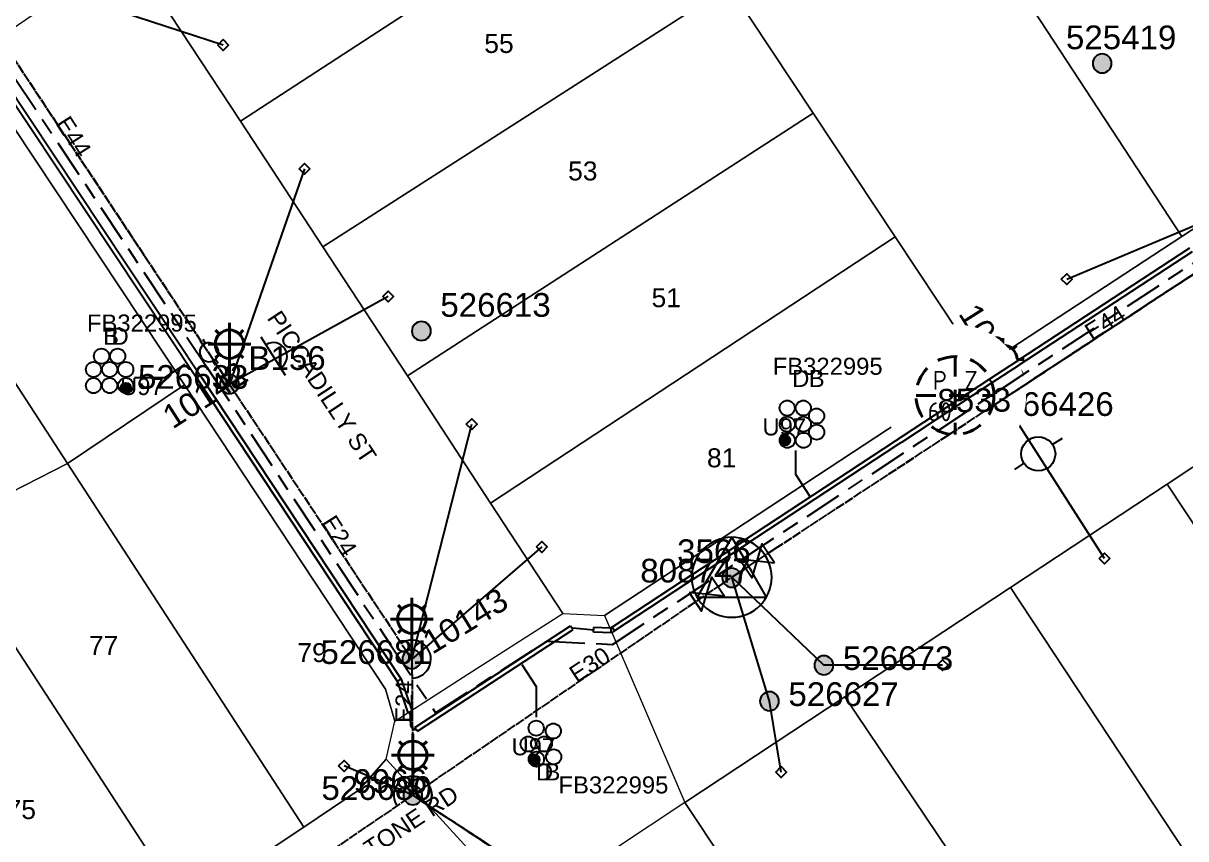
# Model space of a CAD drawing. Header units: metres. Extents: x 302064 to 304096, y 6268242 to 6271990.
# Drawn here: x 302624.7 to 302747.3, y 6270950.2 to 6271036.3 of the extents above; entities that cross this region are included whole.
import ezdxf
from ezdxf.enums import TextEntityAlignment as Align

# ---------------------------------------------------------------- set-up
doc = ezdxf.new("R2010")
doc.units = ezdxf.units.M
for name, pattern in [('Cable Exist OH', [1, 1, 0]), ('Cable Exist UG', [8.2, 4, -1.2, 1.8, -1.2]), ('Dash', [5, 3, -2])]:
    doc.linetypes.add(name, pattern=pattern)
doc.layers.get('0').update_dxf_attribs({"color": 6})
for name, color, linetype in [('_User Miscellaneous12', 7, 'Continuous'), ('_User_LV_Exist', 7, 'Continuous'), ('Duct_SP_EXT', 7, 'Continuous'), ('Equip_LV_EXT', 7, 'Continuous'), ('Equip_SL_EXT', 7, 'Continuous'), ('Equip_SP_HV_EXT', 7, 'Continuous'), ('Equip_SP_LV_EXT', 7, 'Continuous'), ('Equip_SP_SL_EXT', 7, 'Continuous'), ('Mains_HV_EXT', 1, 'Continuous'), ('Mains_LV_EXT', 5, 'Continuous'), ('Mains_SL_EXT', 3, 'Continuous'), ('Services_SP_EXT', 7, 'Continuous'), ('Sub_SP_TR_HV_LV_EXT', 7, 'Continuous'), ('SupportsOH_SP_TR_HV_LV_SL_EXT', 7, 'Continuous'), ('Trench_SP_EXT', 7, 'Continuous')]:
    doc.layers.add(name, color=color, linetype=linetype)
for name, color, linetype, lineweight in [('Cadastre Buildings_SP_EXT', 9, 'Continuous', 5), ('Cadastre Land Parcels_SP_EXT', 7, 'Continuous', 5), ('Cadastre Roads_SP_EXT', 9, 'Continuous', 5)]:
    doc.layers.add(name, color=color, linetype=linetype, lineweight=lineweight)
doc.styles.add('iecARIAL', font='arial.ttf', dxfattribs={"height": 2})
doc.styles.add('IESYMBOL1', font='isocp.shx')
doc.styles.add('POLE_LABEL', font='arial.ttf')
doc.styles.add('SLCP_LABEL', font='arial.ttf', dxfattribs={"height": 3.5})
doc.styles.get("Standard").update_dxf_attribs({"font": 'arial.ttf'})

# ---------------------------------------------------------------- blocks, each defined once
blk = doc.blocks.new('SUB_POLE_EXT')
blk.add_wipeout([(0, 4.22), (0.42, 4.2), (0.83, 4.14), (1.21, 4.05), (1.62, 3.9), (1.99, 3.72), (2.35, 3.51), (2.68, 3.26), (2.99, 2.99), (3.28, 2.66), (3.52, 2.34), (3.76, 1.92), (3.9, 1.62), (4.04, 1.23), (4.18, 0.63), (4.22, 0), (4.18, -0.61), (4.06, -1.15), (3.9, -1.62), (3.58, -2.24), (3.22, -2.73), (2.97, -3.01), (2.68, -3.26), (2.36, -3.5), (2, -3.72), (1.64, -3.89), (1.25, -4.03), (0.82, -4.14), (0.42, -4.2), (0, -4.22), (-0.41, -4.2), (-0.8, -4.15), (-1.21, -4.05), (-1.62, -3.9), (-1.99, -3.73), (-2.35, -3.51), (-2.68, -3.26), (-2.96, -3.02), (-3.23, -2.72), (-3.51, -2.35), (-3.71, -2.01), (-3.91, -1.6), (-4.05, -1.21), (-4.16, -0.76), (-4.22, -0.14), (-4.21, 0.39), (-4.14, 0.83), (-4.03, 1.27), (-3.9, 1.63), (-3.71, 2.02), (-3.5, 2.37), (-3.28, 2.67), (-2.99, 2.99), (-2.68, 3.27), (-2.33, 3.52), (-1.98, 3.73), (-1.63, 3.9), (-1.2, 4.05), (-0.78, 4.15), (-0.4, 4.21)])
blk.add_line((2.16, 0.48), (2.16, 0.48, 0))
blk.add_lwpolyline([(-4.22, 0, 1), (4.22, 0, 1)], format="xyb", close=True)
blk.add_lwpolyline([(2.14, 0.52), (0, 4.22), (-3.66, -2.11), (3.66, -2.11)], close=True)
for tag, height, flags, p in [('ASSET_NUM', 2.5, 8, (2, 2)), ('STREET_CODE', 0.2, 9, (1.5, 0)), ('CONSTRUCTED_VOLTAGE', 0.2, 9, (1.5, -0.2)), ('OPERATING_VOLTAGE', 0.2, 9, (1.5, -0.6)), ('OPERATED_BY', 0.2, 9, (1.5, -0.8)), ('ORIENTATION', 0.2, 9, (1.5, -1.2)), ('NO_PHASES', 0.2, 9, (1.5, -0.4)), ('MAINTAINED_BY', 0.2, 9, (1.5, -1)), ('OWNED_BY', 0.2, 9, (1.5, -1.4)), ('SECONDARY_VOLTAGE', 0.2, 9, (1.5, -1.6)), ('STATE', 0.2, 9, (1.5, -1.8)), ('SUBSTATION_TYPE', 0.2, 9, (1.5, -2)), ('USAGE', 0.2, 9, (1.5, -2.2)), ('LEGEND', 0.2, 9, (1.5, -2.4)), ('STREETNAME', 0.2, 9, (1.5, -2.8)), ('SUBURB', 0.2, 9, (1.5, -3)), ('Z', 0.2, 1, (1.5, -3.4)), ('LOCATION', 0.2, 9, (1.5, -2.6)), ('NOTES', 0.2, 9, (1.5, -3.2))]:
    blk.add_attdef(tag, text='', height=height, dxfattribs=dict(flags=flags)).set_placement(p, align=Align.MIDDLE_LEFT)
blk = doc.blocks.new('DUCT_EXT')
blk.add_circle((0, 0.8), 0.8)
at = {"flags": 1}
blk.add_attdef('Z', (0, 0), '', height=0.2, dxfattribs=at)
at = {"flags": 9}
for tag, p in [('DUCT_CODE', (0, 0)), ('XSECT_TYPE', (0, -0.2)), ('STATE', (0, -0.6)), ('FB_REFERENCE', (0, -0.4)), ('NOTES', (0, -0.8))]:
    blk.add_attdef(tag, text='', height=0.2, dxfattribs=at).set_placement(p, align=Align.MIDDLE_LEFT)
blk = doc.blocks.new('LV_OH_LINKS_OPEN_EXT')
for p, q in [((-0.17, 4.97), (-0.17, 5.46)), ((0.17, 4.97), (0.17, 5.46)), ((-0.17, 3), (-0.17, 2.5)), ((0.17, 3), (0.17, 2.5))]:
    blk.add_line(p, q)
blk.add_lwpolyline([(0, 2.99, 1), (0, 4.98, 1)], format="xyb", close=True)
at = {"flags": 9}
for tag, p in [('ACTUAL_STATUS', (0, 0)), ('CONSTRUCTED_VOLTAGE', (0, -0.2)), ('OPERATING_VOLTAGE', (0, -0.6)), ('ORIENTATION', (0, -0.8)), ('OWNED_BY', (0, -1)), ('STATE', (0, -1.2)), ('NO_PHASES', (0, -0.4)), ('SWITCH_TYPE', (0, -1.4)), ('USAGE', (0, -1.6)), ('LEGEND', (0, -1.8)), ('NOTES', (0, -2))]:
    blk.add_attdef(tag, text='', height=0.2, dxfattribs=at).set_placement(p, align=Align.MIDDLE_LEFT)
at = {"flags": 1}
blk.add_attdef('Z', (0, 0), '', height=0.2, dxfattribs=at)
blk = doc.blocks.new('LV_OH_LINKS_DISTFUSE_EXT')
for p, q in [((0, 0), (0.96, 0)), ((3.84, 0), (4.8, 0))]:
    blk.add_line(p, q)
blk.add_lwpolyline([(3.84, -1.2), (3.84, 1.2), (0.96, -1.2), (0.96, 1.2)], close=True)
at = {"flags": 9}
for tag, p in [('ACTUAL_STATUS', (0, 0)), ('CONSTRUCTED_VOLTAGE', (0, -0.2)), ('OPERATING_VOLTAGE', (0, -0.6)), ('ORIENTATION', (0, -0.8)), ('OWNED_BY', (0, -1)), ('STATE', (0, -1.2)), ('NO_PHASES', (0, -0.4)), ('SWITCH_TYPE', (0, -1.4)), ('USAGE', (0, -1.6)), ('NOTES', (0, -1.8))]:
    blk.add_attdef(tag, text='', height=0.2, dxfattribs=at).set_placement(p, align=Align.MIDDLE_LEFT)
at = {"flags": 1}
blk.add_attdef('Z', (0, 0), '', height=0.2, dxfattribs=at)
blk = doc.blocks.new('SL_LANTERN_EXT')
at = {"lineweight": 40}
for p, q in [((0, 1.97), (0, 6.47)), ((-1.46, 5.68), (-1.06, 5.28)), ((1.46, 5.68), (1.06, 5.28)), ((-2.25, 4.22), (2.25, 4.22)), ((-1.46, 2.76), (-1.06, 3.16)), ((0, 0), (0, 2.72)), ((1.46, 2.76), (1.06, 3.16))]:
    blk.add_line(p, q, dxfattribs=at)
blk.add_circle((0, 4.22), 1.5, dxfattribs=at)
at = {"style": 'iecARIAL', "flags": 8}
blk.add_attdef('ASSET_NUM', (1.5, 1.5), '', height=2.5, dxfattribs=at)
for tag, p, height, flags in [('CONSTRUCTED_VOLTAGE', (0.98, -0.65), 0.2, 9), ('CONTROL_TYPE', (0.98, -0.85), 0.2, 9), ('LANTERN_PURPOSE', (0.98, -1.05), 0.2, 9), ('LANTERN_TYPE', (0.98, -1.25), 0.2, 9), ('LNUMBER', (2.18, -3.25), 2.5, 8), ('OPERATING_VOLTAGE', (0.98, -1.65), 0.2, 9), ('ORIENTATION', (0.98, -1.85), 0.2, 9), ('OWNED_BY', (0.98, -2.05), 0.2, 9), ('STATE', (0.98, -2.25), 0.2, 9), ('NO_PHASES', (0.98, -1.45), 0.2, 9), ('USAGE', (0.98, -2.45), 0.2, 9), ('CEXIST', (0.98, -2.65), 0.2, 9), ('CNEW', (0.98, -2.85), 0.2, 9), ('CNUMBER', (0.98, -3.05), 0.2, 9), ('CREMOVE', (0.98, -3.25), 0.2, 9), ('CREPLACE', (0.98, -3.45), 0.2, 9), ('LKINGHEIGHT', (0.98, -3.65), 0.2, 9), ('LBRACKET', (0.98, -3.85), 0.2, 9), ('LBRACKETVOCAB', (0.98, -4.05), 0.2, 9), ('LCATEGORY', (0.98, -4.25), 0.2, 9), ('LCHARGE1', (0.98, -4.45), 0.2, 9), ('LCHARGE1PERCENT', (0.98, -4.65), 0.2, 9), ('LCHARGE2', (0.98, -4.85), 0.2, 9), ('LCHARGE2PERCENT', (0.98, -5.05), 0.2, 9), ('LCHARGE3', (0.98, -5.25), 0.2, 9), ('LCHARGE3PERCENT', (0.98, -5.45), 0.2, 9), ('LEXIST', (0.98, -5.65), 0.2, 9), ('LLAMP', (0.98, -5.85), 0.2, 9), ('LLAMPVOCAB', (0.98, -6.05), 0.2, 9), ('LMAST', (0.98, -6.25), 0.2, 9), ('LMASTVOCAB', (0.98, -6.45), 0.2, 9), ('LNEW', (0.98, -6.65), 0.2, 9), ('LANTNUMBER', (0.98, -6.85), 0.2, 9), ('LOUTREACH', (0.98, -7.25), 0.2, 9), ('LOUTREACHVOCAB', (0.98, -7.45), 0.2, 9), ('LRATECODE', (0.98, -7.65), 0.2, 9), ('LREMOVE', (0.98, -7.85), 0.2, 9), ('LREPLACE', (0.98, -8.05), 0.2, 9), ('LTYPE', (0.98, -8.25), 0.2, 9), ('LTYPEVOCAB', (0.98, -8.45), 0.2, 9), ('LEGEND', (0.98, -8.65), 0.2, 9), ('STREETNAME', (0.98, -9.25), 0.2, 9), ('SUBURB', (0.98, -9.45), 0.2, 1), ('LOCATION', (0.98, -8.85), 0.2, 9), ('NOTES', (0.98, -9.05), 0.2, 9)]:
    blk.add_attdef(tag, p, '', height=height, dxfattribs=dict(flags=flags))
blk = doc.blocks.new('CCP_EXT')
at = {"flags": 9}
for tag, p in [('STATE', (0, -1.8)), ('LEGEND', (0, -1.4)), ('LIFE_SUPPORT', (0, -1.6)), ('NOTES', (0, -2))]:
    blk.add_attdef(tag, text='', height=0.2, dxfattribs=at).set_placement(p, align=Align.MIDDLE_LEFT)
blk.add_wipeout([(0, 0.57), (0.57, 0), (0, -0.57), (-0.57, 0)])
blk.add_lwpolyline([(-0.57, 0), (0, 0.57), (0.57, 0), (0, -0.57), (-0.57, 0)])
at = {"flags": 1}
blk.add_attdef('Z', (0, 0), '', height=0.2, dxfattribs=at)
at = {"flags": 9}
for tag, p in [('CCP_TYPE', (0, 0)), ('CONSTRUCTED_VOLTAGE', (0, -0.2)), ('OPERATING_VOLTAGE', (0, -0.6)), ('ORIENTATION', (0, -0.8)), ('OWNED_BY', (0, -1)), ('NO_PHASES', (0, -0.4)), ('USAGE', (0, -1.2))]:
    blk.add_attdef(tag, text='', height=0.2, dxfattribs=at).set_placement(p, align=Align.MIDDLE_LEFT)
blk = doc.blocks.new('POLE_EXT')
blk.add_hatch(color=256).paths.add_polyline_path([(-1, 0, 1), (1, 0, 1)])
blk.add_lwpolyline([(-1, 0, 1), (1, 0, 1)], format="xyb", close=True)
for tag, height, flags, p in [('pNumber', 2.5, 8, (-17.84, 2.07)), ('OWNED_BY', 0.2, 9, (1.35, -0.4)), ('SPECIAL_USE', 0.2, 9, (1.35, -0.8)), ('STATE', 0.2, 9, (1.35, -1)), ('PARENT', 0.2, 9, (1.35, -0.6)), ('USAGE', 0.2, 9, (1.35, -1.2)), ('cLV', 0.2, 9, (1.35, -1.4)), ('hDepth', 0.2, 9, (1.35, -1.6)), ('hDia', 0.2, 9, (1.35, -1.8)), ('cHV', 0.2, 9, (1.35, -2)), ('LBRACKET', 0.2, 9, (1.35, -2.2)), ('LExisting', 0.2, 9, (1.35, -2.4)), ('cLinedev', 0.2, 9, (1.35, -3.4)), ('LANTNUMBER', 0.2, 9, (1.35, -2.6)), ('LOther', 0.2, 9, (1.35, -2.8)), ('LRemove', 0.2, 9, (1.35, -3)), ('LEGEND', 0.2, 9, (1.35, -3.2)), ('LOCATION', 0.2, 9, (1.35, -3.6)), ('pExisting', 0.2, 9, (1.35, -3.8)), ('pFooting', 0.2, 9, (1.35, -4.4)), ('pNew', 0.2, 9, (1.35, -4.6)), ('pRelocate', 0.2, 9, (1.35, -5)), ('PFNUMBER', 0.2, 9, (1.35, -4)), ('NEWPFNUMBER', 0.2, 9, (1.35, -4.2)), ('pRemove', 0.2, 9, (1.35, -5.2)), ('pReplace', 0.2, 9, (1.35, -5.4)), ('pStay', 0.2, 9, (1.35, -5.6)), ('pType', 0.2, 9, (1.35, -5.8)), ('cspan', 0.2, 9, (1.35, -6)), ('STREETNAME', 0.2, 9, (1.35, -6.2)), ('SUBURB', 0.2, 9, (1.35, -6.4)), ('OPERATED_BY', 0.2, 9, (1.36, -7.01)), ('NOTES', 0.2, 9, (1.35, -6.6)), ('MAINTAINED_BY', 0.2, 9, (1.36, -6.81))]:
    blk.add_attdef(tag, text='', height=height, dxfattribs=dict(flags=flags)).set_placement(p, align=Align.MIDDLE_LEFT)
at = {"style": 'POLE_LABEL'}
for tag, height, flags, p in [('ASSET_NUM', 2.5, 8, (2, 2)), ('STRUCTURE_PLANT_NUMBER', 0.2, 9, (1.35, 0.03)), ('STREET_CODE', 0.2, 9, (1.35, -0.2))]:
    blk.add_attdef(tag, text='', height=height, dxfattribs=dict(at, flags=flags)).set_placement(p, align=Align.MIDDLE_LEFT)
at = {"flags": 1}
blk.add_attdef('Z', (1.35, -7.33), '', height=0.2, dxfattribs=at)
blk = doc.blocks.new('HV_USL_CLOSED_EXT')
blk.add_line((2.4, 5.5), (-2.4, 5.5))
blk.add_lwpolyline([(1.44, 5.5, 0.414214), (0, 6.94, 0.414214), (-1.44, 5.5)], format="xyb")
for tag, height, flags, p in [('ASSET_NUM', 2.5, 8, (2, 2)), ('STREET_CODE', 0.2, 9, (1.5, 0)), ('ACTUAL_STATUS', 0.2, 9, (1.5, -0.2)), ('CONSTRUCTED_VOLTAGE', 0.2, 9, (1.5, -0.4)), ('OPERATING_VOLTAGE', 0.2, 9, (1.5, -0.8)), ('ORIENTATION', 0.2, 9, (1.5, -1)), ('OWNED_BY', 0.2, 9, (1.5, -1.2)), ('NO_PHASES', 0.2, 9, (1.5, -0.6)), ('OPERATED_BY', 0.2, 9, (1.5, -1.4)), ('STATE', 0.2, 9, (1.5, -1.8)), ('SWITCH_TYPE', 0.2, 9, (1.5, -2)), ('MAINTAINED_BY', 0.2, 9, (1.5, -1.6)), ('USAGE', 0.2, 9, (1.5, -2.2)), ('LEGEND', 0.2, 9, (1.5, -2.4)), ('STREETNAME', 0.2, 9, (1.5, -2.8)), ('SUBURB', 0.2, 9, (1.5, -3)), ('Z', 0.2, 1, (1.5, -3.6)), ('LOCATION', 0.2, 9, (1.5, -2.6)), ('NOTES', 0.2, 9, (1.5, -3.2)), ('LABEL_ALIGNMENT', 0.2, 9, (1.5, -3.4))]:
    blk.add_attdef(tag, text='', height=height, dxfattribs=dict(flags=flags)).set_placement(p, align=Align.MIDDLE_LEFT)
blk = doc.blocks.new('HV_ABS_OPEN_EXT')
for p, q in [((-3, 6.87), (-1.8, 6.87)), ((1.8, 6.87), (3, 6.87))]:
    blk.add_line(p, q)
blk.add_circle((0, 6.87), 1.8)
for tag, height, flags, p in [('ASSET_NUM', 2.5, 8, (2, 2)), ('STREET_CODE', 0.2, 9, (1.5, 0)), ('ACTUAL_STATUS', 0.2, 9, (1.5, -0.2)), ('CONSTRUCTED_VOLTAGE', 0.2, 9, (1.5, -0.4)), ('OPERATING_VOLTAGE', 0.2, 9, (1.5, -0.8)), ('ORIENTATION', 0.2, 9, (1.5, -1)), ('OWNED_BY', 0.2, 9, (1.5, -1.2)), ('NO_PHASES', 0.2, 9, (1.5, -0.6)), ('STATE', 0.2, 9, (1.5, -1.4)), ('SWITCH_TYPE', 0.2, 9, (1.5, -1.6)), ('STREETNAME', 0.2, 9, (1.5, -2.4)), ('USAGE', 0.2, 9, (1.5, -1.8)), ('LEGEND', 0.2, 9, (1.5, -2)), ('LOCATION', 0.2, 9, (1.5, -2.2)), ('SUBURB', 0.2, 9, (1.5, -2.6)), ('OPERATED_BY', 0.2, 9, (1.5, -3.2)), ('Z', 0.2, 1, (1.5, -3.6)), ('NOTES', 0.2, 9, (1.5, -2.8)), ('MAINTAINED_BY', 0.2, 9, (1.5, -3)), ('LABEL_ALIGNMENT', 0.2, 9, (1.5, -3.4))]:
    blk.add_attdef(tag, text='', height=height, dxfattribs=dict(flags=flags)).set_placement(p, align=Align.MIDDLE_LEFT)
blk = doc.blocks.new('CABLE_LARGE_EXT')
h = blk.add_hatch(color=256)
edge = h.paths.add_edge_path()
edge.add_arc((0, 0.55), 0.55, 0, 360)
blk.add_circle((0, 0.55), 0.55)
at = {"flags": 1}
blk.add_attdef('Z', (0, 0), '', height=0.2, dxfattribs=at)
at = {"flags": 9}
for tag, p in [('COND_CODE', (0, 0)), ('STATE', (0, -0.4)), ('XSECT_SIZE', (0, -0.6)), ('FB_REFERENCE', (0, -0.2)), ('NOTES', (0, -0.8))]:
    blk.add_attdef(tag, text='', height=0.2, dxfattribs=at).set_placement(p, align=Align.MIDDLE_LEFT)
blk = doc.blocks.new('SLCP_ZELL_EXT')
blk.add_wipeout([(-0.24, 7.5), (-0.71, 7.47), (-1.17, 7.41), (-1.64, 7.32), (-2.09, 7.21), (-2.54, 7.06), (-2.98, 6.89), (-3.41, 6.69), (-3.82, 6.46), (-4.22, 6.21), (-4.6, 5.93), (-4.96, 5.63), (-5.31, 5.31), (-5.63, 4.96), (-5.93, 4.6), (-6.21, 4.22), (-6.46, 3.82), (-6.69, 3.41), (-6.89, 2.98), (-7.06, 2.54), (-7.21, 2.09), (-7.32, 1.64), (-7.41, 1.17), (-7.47, 0.71), (-7.5, 0.24), (-7.5, -0.24), (-7.47, -0.71), (-7.41, -1.17), (-7.32, -1.64), (-7.21, -2.09), (-7.06, -2.54), (-6.89, -2.98), (-6.69, -3.41), (-6.46, -3.82), (-6.21, -4.22), (-5.93, -4.6), (-5.63, -4.96), (-5.31, -5.31), (-4.96, -5.63), (-4.6, -5.93), (-4.22, -6.21), (-3.82, -6.46), (-3.41, -6.69), (-2.98, -6.89), (-2.54, -7.06), (-2.09, -7.21), (-1.64, -7.32), (-1.17, -7.41), (-0.71, -7.47), (-0.24, -7.5), (0.24, -7.5), (0.71, -7.47), (1.17, -7.41), (1.64, -7.32), (2.09, -7.21), (2.54, -7.06), (2.98, -6.89), (3.41, -6.69), (3.82, -6.46), (4.22, -6.21), (4.6, -5.93), (4.96, -5.63), (5.31, -5.31), (5.63, -4.96), (5.93, -4.6), (6.21, -4.22), (6.46, -3.82), (6.69, -3.41), (6.89, -2.98), (7.06, -2.54), (7.21, -2.09), (7.32, -1.64), (7.41, -1.17), (7.47, -0.71), (7.5, -0.24), (7.5, 0.24), (7.47, 0.71), (7.41, 1.17), (7.32, 1.64), (7.21, 2.09), (7.06, 2.54), (6.89, 2.98), (6.69, 3.41), (6.46, 3.82), (6.21, 4.22), (5.93, 4.6), (5.63, 4.96), (5.31, 5.31), (4.96, 5.63), (4.6, 5.93), (4.22, 6.21), (3.82, 6.46), (3.41, 6.69), (2.98, 6.89), (2.54, 7.06), (2.09, 7.21), (1.64, 7.32), (1.17, 7.41), (0.71, 7.47), (0.24, 7.5)])
at = {"linetype": 'Dash', "lineweight": 40, "ltscale": 0.7}
for p, q in [((0, 4.11), (0, -4.11)), ((-4.11, 0), (4.11, 0))]:
    blk.add_line(p, q, dxfattribs=at)
blk.add_circle((0, 0), 4.11, dxfattribs=at)
at = {"lineweight": 40, "style": 'IESYMBOL1'}
for s, p in [('P', (-1.6, 0)), ('Z', (1.7, 0)), ('60', (-1.61, -3.31))]:
    blk.add_text(s, height=2, dxfattribs=at).set_placement(p, align=Align.BOTTOM_CENTER)
at = {"style": 'SLCP_LABEL'}
for tag, height, flags, p in [('ASSET_NUM', 2.5, 8, (2, 2)), ('STREET_CODE', 0.2, 9, (0, -0.2))]:
    blk.add_attdef(tag, text='', height=height, dxfattribs=dict(at, flags=flags)).set_placement(p, align=Align.MIDDLE_LEFT)
at = {"flags": 1}
blk.add_attdef('Z', (0, 0), '', height=0.2, dxfattribs=at)
at = {"flags": 9}
for tag, p in [('CONSTRUCTED_VOLTAGE', (0, -0.4)), ('CONTROL_TYPE', (0, -0.6)), ('OPERATING_VOLTAGE', (0, -1)), ('ORIENTATION', (0, -1.2)), ('NO_PHASES', (0, -0.8)), ('OWNED_BY', (0, -1.4)), ('STATE', (0, -2)), ('USAGE', (0, -1.6)), ('LOCATION', (0, -1.8)), ('NOTES', (0, -2.2))]:
    blk.add_attdef(tag, text='', height=0.2, dxfattribs=at).set_placement(p, align=Align.MIDDLE_LEFT)

msp = doc.modelspace()

# ---------------------------------------------------------------- linework, layer by layer
at = {"layer": '_User Miscellaneous12'}
for p, q in [((302622.3871, 6271029.8132), (302642.885, 6270998.9316)), ((302622.7536, 6271030.1289), (302643.2851, 6270999.1968)), ((302643.2851, 6270999.1968), (302643.0851, 6270999.0642)), ((302643.2851, 6270999.1968), (302664.5372, 6270967.0833)), ((302642.885, 6270998.9316), (302643.0851, 6270999.0642)), ((302642.885, 6270998.9316), (302664.1021, 6270966.871)), ((302665.9952, 6270961.9829), (302682.4237, 6270972.712)), ((302666.2577, 6270961.581), (302682.6862, 6270972.3101)), ((302682.4237, 6270972.712), (302682.555, 6270972.511)), ((302682.6862, 6270972.3101), (302682.555, 6270972.511)), ((302684.8347, 6270972.0396), (302684.8441, 6270972.2795)), ((302684.8534, 6270972.5193), (302684.8441, 6270972.2795)), ((302686.6206, 6270972.4502), (302684.8534, 6270972.5193)), ((302686.8091, 6270972.5708), (302686.6206, 6270972.4502)), ((302686.6206, 6270972.4502), (302686.6865, 6270972.2074)), ((302686.7524, 6270971.9647), (302686.6865, 6270972.2074)), ((302687.0702, 6270972.168), (302686.7524, 6270971.9647)), ((302686.8091, 6270972.5708), (302686.9397, 6270972.3694)), ((302687.0702, 6270972.168), (302686.9397, 6270972.3694)), ((302686.7524, 6270971.9647), (302684.8347, 6270972.0396)), ((302664.1021, 6270966.871), (302664.3197, 6270966.9771)), ((302664.1021, 6270966.871), (302665.2283, 6270963.51)), ((302664.5372, 6270967.0833), (302664.3197, 6270966.9771)), ((302664.5372, 6270967.0833), (302665.6834, 6270963.6625)), ((302665.2283, 6270963.51), (302665.4558, 6270963.5863)), ((302665.6834, 6270963.6625), (302665.4558, 6270963.5863)), ((302665.9952, 6270961.9829), (302666.1265, 6270961.782)), ((302666.2577, 6270961.581), (302666.1265, 6270961.782))]:
    msp.add_line(p, q, dxfattribs=at)
at = {"layer": '_User_LV_Exist', "linetype": 'Cable Exist OH'}
for points in [[(302646.413, 6270998.211), (302665.67, 6270969.192)], [(302665.67, 6270969.192), (302665.771, 6270954.823)], [(302635.4413, 6270934.1558), (302665.7709, 6270954.823)], [(302715.026, 6270893.448), (302702.727, 6270911.96), (302680.738, 6270945.002), (302665.771, 6270954.823)]]:
    msp.add_lwpolyline(points, dxfattribs=at)
at = {"layer": '_User_LV_Exist', "linetype": 'Continuous'}
for points in [[(302665.684, 6270967.192, 1.34251108), (302664.564, 6270970.86)], [(302665.7732, 6270956.8229, 0.60666637), (302664.1309, 6270953.6783)], [(302667.4395, 6270955.9257, 0.25104311), (302665.7768, 6270956.8229)], [(302667.435, 6270953.7134, 0.30894321), (302667.4098, 6270955.9694)]]:
    msp.add_lwpolyline(points, format="xyb", dxfattribs=at)
at = {"layer": 'Cadastre Buildings_SP_EXT', "linetype": 'Continuous'}
msp.add_lwpolyline([(302731.38, 6271082.793), (302723.542, 6271094.671), (302712.099, 6271087.049), (302702.914, 6271080.974), (302746.947, 6271013.79), (302767.979, 6271027.565), (302747.958, 6271057.737), (302740.125, 6271069.592), (302731.38, 6271082.793)], close=True, dxfattribs=at)
at = {"layer": 'Cadastre Land Parcels_SP_EXT', "linetype": 'Continuous'}
for points in [[(302746.947, 6271013.79), (302702.914, 6271080.974), (302685.834, 6271069.737), (302681.49, 6271066.866), (302690.261, 6271053.737), (302699.149, 6271040.221), (302708.019, 6271026.806), (302716.661, 6271013.764), (302725.819, 6270999.954), (302746.947, 6271013.79)], [(302690.261, 6271053.737), (302681.49, 6271066.866), (302669.82, 6271059.13), (302639.123, 6271038.809), (302647.571, 6271025.963), (302690.261, 6271053.737)], [(302699.149, 6271040.221), (302690.261, 6271053.737), (302647.571, 6271025.963), (302656.256, 6271012.71), (302699.149, 6271040.221)], [(302708.019, 6271026.806), (302699.149, 6271040.221), (302656.256, 6271012.71), (302665.195, 6270999.096), (302708.019, 6271026.806)], [(302641.668, 6270998.125), (302621.272, 6271028.853), (302617.912, 6271031.89), (302614.007, 6271032.113), (302609.434, 6271030.625), (302604.812, 6271027.539), (302629.312, 6270989.841), (302641.668, 6270998.125)], [(302629.312, 6270989.841), (302604.812, 6271027.539), (302592.049, 6271019.075), (302615.663, 6270982.873), (302629.312, 6270989.841)], [(302716.661, 6271013.764), (302708.019, 6271026.806), (302665.195, 6270999.096), (302673.979, 6270985.657), (302716.661, 6271013.764)], [(302662.945, 6270958.638), (302663.868, 6270962.657), (302662.902, 6270966.039), (302641.668, 6270998.125), (302629.312, 6270989.841), (302654.268, 6270951.472), (302660.107, 6270955.382), (302662.945, 6270958.638)], [(302795.601, 6270947.728), (302761.958, 6270998.621), (302745.403, 6270987.659), (302779.055, 6270936.828), (302795.601, 6270947.728)], [(302654.268, 6270951.472), (302629.312, 6270989.841), (302615.663, 6270982.873), (302616.977, 6270980.919), (302641.637, 6270943.044), (302654.268, 6270951.472)], [(302762.465, 6270925.86), (302779.055, 6270936.828), (302745.403, 6270987.659), (302728.855, 6270976.75), (302762.465, 6270925.86)], [(302641.637, 6270943.044), (302616.977, 6270980.919), (302599.284, 6270969.194), (302624.15, 6270931.484), (302632.398, 6270936.937), (302641.637, 6270943.044)], [(302762.465, 6270925.86), (302728.855, 6270976.75), (302711.364, 6270965.2), (302745.415, 6270914.617), (302762.465, 6270925.86)], [(302745.415, 6270914.617), (302711.364, 6270965.2), (302694.491, 6270954.052), (302728.238, 6270903.259), (302745.415, 6270914.617)]]:
    msp.add_lwpolyline(points, close=True, dxfattribs=at)
at = {"layer": 'Cadastre Roads_SP_EXT', "linetype": 'Continuous'}
msp.add_lwpolyline([(302755.071, 6270862.932), (302728.238, 6270903.259), (302728.238, 6270903.259), (302694.491, 6270954.052), (302687.048, 6270949.138), (302677.41, 6270942.776), (302681.486, 6270936.662), (302685.329, 6270930.908), (302689.509, 6270924.596), (302693.725, 6270918.262), (302697.686, 6270912.314), (302701.653, 6270906.337), (302705.849, 6270900.019)], dxfattribs=at)
at = {"layer": 'Duct_SP_EXT'}
for p, q in [((302622.3871, 6271029.8132), (302642.885, 6270998.9316)), ((302622.7536, 6271030.1289), (302643.2851, 6270999.1968)), ((302643.2851, 6270999.1968), (302643.0851, 6270999.0642)), ((302643.2851, 6270999.1968), (302664.5372, 6270967.0833)), ((302642.885, 6270998.9316), (302643.0851, 6270999.0642)), ((302642.885, 6270998.9316), (302664.1021, 6270966.871)), ((302726.6199, 6270998.7333), (302726.7515, 6270998.5326)), ((302726.8832, 6270998.3319), (302726.7515, 6270998.5326)), ((302665.9952, 6270961.9829), (302682.4237, 6270972.712)), ((302666.2577, 6270961.581), (302682.6862, 6270972.3101)), ((302682.4237, 6270972.712), (302682.555, 6270972.511)), ((302682.6862, 6270972.3101), (302682.555, 6270972.511)), ((302684.8347, 6270972.0396), (302684.8441, 6270972.2795)), ((302684.8534, 6270972.5193), (302684.8441, 6270972.2795)), ((302686.6206, 6270972.4502), (302684.8534, 6270972.5193)), ((302686.8091, 6270972.5708), (302686.6206, 6270972.4502)), ((302686.6206, 6270972.4502), (302686.6865, 6270972.2074)), ((302686.7524, 6270971.9647), (302686.6865, 6270972.2074)), ((302687.0702, 6270972.168), (302686.7524, 6270971.9647)), ((302686.8091, 6270972.5708), (302686.9397, 6270972.3694)), ((302687.0702, 6270972.168), (302686.9397, 6270972.3694)), ((302686.7524, 6270971.9647), (302684.8347, 6270972.0396)), ((302664.1021, 6270966.871), (302664.3197, 6270966.9771)), ((302664.1021, 6270966.871), (302665.2283, 6270963.51)), ((302664.5372, 6270967.0833), (302664.3197, 6270966.9771)), ((302664.5372, 6270967.0833), (302665.6834, 6270963.6625)), ((302665.2283, 6270963.51), (302665.4558, 6270963.5863)), ((302665.6834, 6270963.6625), (302665.4558, 6270963.5863)), ((302665.9952, 6270961.9829), (302666.1265, 6270961.782)), ((302666.2577, 6270961.581), (302666.1265, 6270961.782))]:
    msp.add_line(p, q, dxfattribs=at)
for points in [[(302636.3897, 6270998.9266), (302639.6101, 6270998.9266), (302641.7243, 6271000.3226)], [(302706.151, 6270991.1987), (302706.151, 6270988.6989), (302707.632, 6270986.4354)], [(302678.8284, 6270963.0506), (302678.8284, 6270966.2788), (302677.3142, 6270968.5984)]]:
    msp.add_lwpolyline(points, dxfattribs=at)
at = {"layer": 'Mains_HV_EXT', "linetype": 'Continuous'}
for points in [[(302667.4668, 6270955.9822, 0.24845491), (302665.7573, 6270956.7733)], [(302667.4734, 6270953.7126, 0.30221868), (302667.4409, 6270955.943)]]:
    msp.add_lwpolyline(points, format="xyb", dxfattribs=at)
at = {"layer": 'Mains_HV_EXT', "linetype": 'Cable Exist OH'}
msp.add_lwpolyline([(302665.771, 6270954.823), (302680.7369, 6270945.0621), (302702.727, 6270911.9601), (302817.364, 6270739.7719), (302859.1149, 6270676.7302)], dxfattribs=at)
at = {"layer": 'Mains_LV_EXT', "linetype": 'Cable Exist OH'}
for points in [[(302646.413, 6270998.211), (302665.67, 6270969.192)], [(302665.67, 6270969.192), (302665.771, 6270954.823)], [(302635.4413, 6270934.1558), (302665.7709, 6270954.823)], [(302715.026, 6270893.448), (302702.727, 6270911.96), (302680.738, 6270945.002), (302665.771, 6270954.823)]]:
    msp.add_lwpolyline(points, dxfattribs=at)
at = {"layer": 'Mains_LV_EXT', "linetype": 'Continuous'}
for points in [[(302665.684, 6270967.192, 1.34251108), (302664.564, 6270970.86)], [(302665.7732, 6270956.8229, 0.60666637), (302664.1309, 6270953.6783)], [(302667.4395, 6270955.9257, 0.25104311), (302665.7768, 6270956.8229)], [(302667.435, 6270953.7134, 0.30894321), (302667.4098, 6270955.9694)]]:
    msp.add_lwpolyline(points, format="xyb", dxfattribs=at)
at = {"layer": 'Mains_SL_EXT', "linetype": 'Cable Exist OH'}
for points in [[(302646.413, 6270998.211), (302665.67, 6270969.192)], [(302665.67, 6270969.192), (302665.771, 6270954.823)], [(302665.771, 6270954.823), (302680.738, 6270945.002), (302702.727, 6270911.96)]]:
    msp.add_lwpolyline(points, dxfattribs=at)
at = {"layer": 'Trench_SP_EXT', "linetype": 'Cable Exist UG'}
msp.add_lwpolyline([(302682.651, 6270972.479), (302684.8587, 6270972.279)], dxfattribs=at)
msp.add_lwpolyline([(302665.4558, 6270963.5863), (302665.5129, 6270962.2137), (302665.5129, 6270962.2137, 0.41223871), (302666.1264, 6270961.782)], format="xyb", dxfattribs=at)

# ---------------------------------------------------------------- block references
at = {"layer": 'Duct_SP_EXT'}
for name, p in [('DUCT_EXT', (302632.9179, 6271000.3583)), ('DUCT_EXT', (302634.6179, 6271000.3583)), ('DUCT_EXT', (302632.0678, 6270998.9584)), ('DUCT_EXT', (302633.7678, 6270998.9584)), ('DUCT_EXT', (302635.4678, 6270998.9584)), ('DUCT_EXT', (302632.0678, 6270997.2584)), ('DUCT_EXT', (302633.7678, 6270997.2584)), ('DUCT_EXT', (302635.4678, 6270997.2584)), ('CABLE_LARGE_EXT', (302635.4679, 6270997.2583))]:
    msp.add_blockref(name, p, dxfattribs=at)
for name, p, rotation in [('DUCT_EXT', (302704.4818, 6270995.6799), 270.1955027722201), ('DUCT_EXT', (302706.1818, 6270995.6857), 270.1955027722201), ('DUCT_EXT', (302707.5846, 6270994.8405), 270.1955027722201), ('DUCT_EXT', (302704.4876, 6270993.9799), 270.1955027722201), ('DUCT_EXT', (302706.1876, 6270993.9857), 270.1955027722201), ('DUCT_EXT', (302704.4934, 6270992.2799), 270.1955027722201), ('DUCT_EXT', (302706.1934, 6270992.2857), 270.1955027722201), ('DUCT_EXT', (302707.5905, 6270993.1405), 270.1955027722201), ('CABLE_LARGE_EXT', (302704.4934, 6270992.2799), 269.9999999999998), ('DUCT_EXT', (302677.9914, 6270961.9093), 269.9999999999998), ('DUCT_EXT', (302679.7986, 6270961.6049), 269.9999999999998), ('DUCT_EXT', (302677.1411, 6270960.2321), 269.9999999999998), ('DUCT_EXT', (302678.8411, 6270960.2321), 269.9999999999998), ('DUCT_EXT', (302678.0105, 6270958.6374), 269.9999999999998), ('CABLE_LARGE_EXT', (302678.0534, 6270958.5585), 269.9999999999998), ('DUCT_EXT', (302679.8366, 6270958.8848), 269.9999999999998)]:
    msp.add_blockref(name, p, dxfattribs=dict(at, rotation=rotation))
at = {"layer": 'Equip_SP_HV_EXT'}
ref = msp.add_blockref('HV_USL_CLOSED_EXT', (302646.413, 6270998.211), dxfattribs=dict(at, rotation=302.3640108805643))
ref.add_attrib('ASSET_NUM', 'B156', dxfattribs={"layer": '0', "height": 2.5}).set_placement((302648.413, 6270998.961), align=Align.BOTTOM_LEFT)
ref = msp.add_blockref('HV_ABS_OPEN_EXT', (302728.0325, 6270996.6065), dxfattribs=dict(at, rotation=213.0837754693628))
ref.add_attrib('ASSET_NUM', '66426', dxfattribs={"layer": '0', "height": 2.5}).set_placement((302730.0325, 6270997.3565), align=Align.TOP_LEFT)
at = {"layer": 'Equip_SP_LV_EXT', "rotation": 32.45254638386702}
msp.add_blockref('LV_OH_LINKS_OPEN_EXT', (302646.413, 6270998.211), dxfattribs=at)
at = {"layer": 'Equip_SP_SL_EXT'}
ref = msp.add_blockref('SL_LANTERN_EXT', (302728.0325, 6270996.6065), dxfattribs=at)
ref.add_attrib('ASSET_NUM', '10068', dxfattribs={"layer": '0', "height": 2.5, "rotation": 302.282678, "style": 'iecARIAL'}).set_placement((302729.5325, 6270998.1065), align=Align.MIDDLE_RIGHT)
ref = msp.add_blockref('SL_LANTERN_EXT', (302646.413, 6270998.211), dxfattribs=at)
ref.add_attrib('ASSET_NUM', '10142', dxfattribs={"layer": '0', "height": 2.5, "rotation": 32.743874, "style": 'iecARIAL'}).set_placement((302647.913, 6270999.711), align=Align.MIDDLE_RIGHT)
ref = msp.add_blockref('SL_LANTERN_EXT', (302665.67, 6270969.192), dxfattribs=at)
ref.add_attrib('ASSET_NUM', '10143', dxfattribs={"layer": '0', "height": 2.5, "rotation": 31.73453, "style": 'iecARIAL'}).set_placement((302667.17, 6270970.692), align=Align.MIDDLE_LEFT)
ref = msp.add_blockref('SL_LANTERN_EXT', (302665.771, 6270954.823), dxfattribs=at)
ref.add_attrib('ASSET_NUM', '9966', dxfattribs={"layer": '0', "height": 2.5, "rotation": 0.043317, "style": 'iecARIAL'}).set_placement((302667.271, 6270956.323), align=Align.MIDDLE_RIGHT)
at = {"layer": 'Sub_SP_TR_HV_LV_EXT'}
ref = msp.add_blockref('SUB_POLE_EXT', (302699.428, 6270977.831), dxfattribs=at)
ref.add_attrib('ASSET_NUM', '3566', dxfattribs={"layer": '0', "height": 2.5}).set_placement((302701.428, 6270978.581), align=Align.BOTTOM_RIGHT)
at = {"layer": 'SupportsOH_SP_TR_HV_LV_SL_EXT'}
ref = msp.add_blockref('POLE_EXT', (302738.527, 6271032.054), dxfattribs=at)
ref.add_attrib('ASSET_NUM', '525419', dxfattribs={"layer": '0', "height": 2.5, "style": 'POLE_LABEL'}).set_placement((302740.527, 6271032.804), align=Align.BOTTOM_CENTER)
ref = msp.add_blockref('POLE_EXT', (302666.6721, 6271003.8171), dxfattribs=at)
ref.add_attrib('ASSET_NUM', '526613', dxfattribs={"layer": '0', "height": 2.5, "rotation": 0.012223, "style": 'POLE_LABEL'}).set_placement((302668.6721, 6271004.5671), align=Align.BOTTOM_LEFT)
ref = msp.add_blockref('POLE_EXT', (302646.413, 6270998.211), dxfattribs=at)
ref.add_attrib('ASSET_NUM', '526633', dxfattribs={"layer": '0', "height": 2.5, "rotation": 359.956452, "style": 'POLE_LABEL'}).set_placement((302648.413, 6270998.961), align=Align.MIDDLE_RIGHT)
ref = msp.add_blockref('POLE_EXT', (302727.9924, 6270996.6181), dxfattribs=at)
ref.add_attrib('ASSET_NUM', '787351', dxfattribs={"layer": '0', "height": 2.5, "style": 'POLE_LABEL'}).set_placement((302729.9924, 6270997.3681), align=Align.MIDDLE_RIGHT)
ref = msp.add_blockref('POLE_EXT', (302665.67, 6270969.192), dxfattribs=at)
ref.add_attrib('ASSET_NUM', '526681', dxfattribs={"layer": '0', "height": 2.5, "rotation": 0.050396, "style": 'POLE_LABEL'}).set_placement((302667.67, 6270969.942), align=Align.MIDDLE_RIGHT)
ref = msp.add_blockref('POLE_EXT', (302703.407, 6270964.746), dxfattribs=at)
ref.add_attrib('ASSET_NUM', '526627', dxfattribs={"layer": '0', "height": 2.5, "rotation": 359.987771, "style": 'POLE_LABEL'}).set_placement((302705.407, 6270965.496), align=Align.MIDDLE_LEFT)

# ---------------------------------------------------------------- texts
at = {"layer": 'Cadastre Land Parcels_SP_EXT'}
for s, p in [('55', (302673.3093, 6271033.1577)), ('53', (302682.1548, 6271019.7083)), ('51', (302690.9635, 6271006.3308)), ('81', (302696.8134, 6270989.4338)), ('77', (302631.5714, 6270969.6298)), ('79', (302653.5815, 6270968.8791)), ('75', (302622.8892, 6270952.3156))]:
    msp.add_text(s, height=2, dxfattribs=at).set_placement(p)
at = {"layer": 'Cadastre Roads_SP_EXT'}
for s, rotation, p in [('PICCADILLY ST', 303.390682, (302650.309, 6271005.1836)), ('RIVERSTONE RD', 33.619678, (302653.5831, 6270943.0338))]:
    msp.add_text(s, height=1.8, rotation=rotation, dxfattribs=at).set_placement(p)
at = {"layer": 'Duct_SP_EXT'}
for s, p in [('FB322995', (302631.3679, 6271003.7583)), ('B', (302633.0678, 6271002.3584)), ('D', (302633.9678, 6271002.3584)), ('FB322995', (302703.7527, 6270999.1978)), ('D', (302705.8071, 6270997.9043)), ('B', (302707.5572, 6270997.9043)), ('U97', (302634.8679, 6270997.0583)), ('U97', (302702.6685, 6270992.7998)), ('U97', (302676.1818, 6270959.0441)), ('D', (302678.7655, 6270956.3928)), ('B', (302679.6654, 6270956.3928)), ('FB322995', (302681.1393, 6270955.0173))]:
    msp.add_text(s, height=1.8, dxfattribs=at).set_placement(p)
at = {"layer": 'Mains_LV_EXT'}
for s, rotation, p in [('E44', 302.63452, (302628.013, 6271025.729)), ('E44', 32.157838, (302737.42, 6271002.745)), ('E24', 302.364011, (302656.069, 6270983.619)), ('E30', 33.260882, (302683.054, 6270966.637)), ('E24', 89.331742, (302665.717, 6270962.454))]:
    msp.add_text(s, height=1.8, rotation=rotation, dxfattribs=at).set_placement(p)

# ---------------------------------------------------------------- next in the draw order: linework, layer by layer
at = {"layer": '_User_LV_Exist', "linetype": 'Cable Exist OH'}
msp.add_lwpolyline([(302665.771, 6270954.823), (302699.428, 6270977.831)], dxfattribs=at)
at = {"layer": 'Cadastre Land Parcels_SP_EXT', "linetype": 'Continuous'}
msp.add_lwpolyline([(302725.819, 6270999.954), (302716.661, 6271013.764), (302673.979, 6270985.657), (302681.602, 6270974.004), (302686.006, 6270973.79), (302725.819, 6270999.954)], close=True, dxfattribs=at)
at = {"layer": 'Duct_SP_EXT'}
for p, q in [((302726.6199, 6270998.7333), (302686.8091, 6270972.5708)), ((302726.8832, 6270998.3319), (302687.0702, 6270972.168))]:
    msp.add_line(p, q, dxfattribs=at)
at = {"layer": 'Mains_HV_EXT', "linetype": 'Cable Exist OH'}
msp.add_lwpolyline([(302665.771, 6270954.823), (302699.428, 6270977.831)], dxfattribs=at)
at = {"layer": 'Mains_LV_EXT', "linetype": 'Cable Exist OH'}
msp.add_lwpolyline([(302665.771, 6270954.823), (302699.428, 6270977.831)], dxfattribs=at)

# ---------------------------------------------------------------- next in the draw order: block references
at = {"layer": 'Equip_LV_EXT'}
for p, rotation in [((302700.082, 6270978.2291), 33.67401041825428), ((302698.7804, 6270977.3687), 213.7035009168164)]:
    msp.add_blockref('LV_OH_LINKS_DISTFUSE_EXT', p, dxfattribs=dict(at, rotation=rotation))
at = {"layer": 'Services_SP_EXT'}
for p in [(302645.76, 6271033.9933), (302654.3318, 6271020.9251), (302734.7795, 6271009.2952), (302663.1708, 6271007.4565), (302671.9858, 6270993.9941), (302738.7698, 6270979.8044), (302721.687, 6270968.5458), (302658.5045, 6270957.9206), (302704.6464, 6270957.2787)]:
    msp.add_blockref('CCP_EXT', p, dxfattribs=at)
at = {"layer": 'SupportsOH_SP_TR_HV_LV_SL_EXT'}
ref = msp.add_blockref('POLE_EXT', (302699.4258, 6270977.7773), dxfattribs=at)
ref.add_attrib('ASSET_NUM', '808747', dxfattribs={"layer": '0', "height": 2.5, "style": 'POLE_LABEL'}).set_placement((302701.4258, 6270978.5273), align=Align.MIDDLE_RIGHT)

# ---------------------------------------------------------------- next in the draw order: block references
at = {"layer": 'Services_SP_EXT'}
for p in [(302645.76, 6271033.9933), (302654.3318, 6271020.9251), (302734.7795, 6271009.2952), (302663.1708, 6271007.4565), (302671.9858, 6270993.9941), (302679.3905, 6270981.0268), (302738.7698, 6270979.8044), (302721.687, 6270968.5458), (302658.5045, 6270957.9206), (302704.6464, 6270957.2787)]:
    msp.add_blockref('CCP_EXT', p, dxfattribs=at)

# ---------------------------------------------------------------- next in the draw order: linework, layer by layer
at = {"layer": '_User_LV_Exist', "linetype": 'Cable Exist OH'}
msp.add_lwpolyline([(302605.905, 6271059.408), (302646.413, 6270998.211)], dxfattribs=at)
at = {"layer": 'Cadastre Roads_SP_EXT', "linetype": 'Continuous'}
for points in [[(302807.419, 6271028.62), (302801.117, 6271037.654), (302795.55, 6271045.634), (302782.11, 6271036.857), (302767.979, 6271027.565), (302746.947, 6271013.79), (302725.819, 6270999.954), (302686.006, 6270973.79), (302690.123, 6270964.214), (302694.491, 6270954.052), (302711.364, 6270965.2), (302728.855, 6270976.75), (302745.403, 6270987.659), (302761.958, 6270998.621), (302798.909, 6271023), (302807.419, 6271028.62)], [(302677.41, 6270942.776), (302670.785, 6270950.04), (302662.945, 6270958.638), (302660.107, 6270955.382), (302654.268, 6270951.472), (302641.637, 6270943.044), (302632.398, 6270936.937), (302638.616, 6270928.302), (302644.082, 6270920.713), (302677.41, 6270942.776)]]:
    msp.add_lwpolyline(points, close=True, dxfattribs=at)
at = {"layer": 'Duct_SP_EXT'}
for p, q in [((302747.7469, 6271012.5685), (302726.6199, 6270998.7333)), ((302748.01, 6271012.167), (302726.8832, 6270998.3319))]:
    msp.add_line(p, q, dxfattribs=at)
at = {"layer": 'Mains_HV_EXT', "linetype": 'Cable Exist OH'}
for points in [[(302561.818, 6271126.51), (302581.016, 6271097.007), (302605.8834, 6271059.4268), (302646.413, 6270998.2111)], [(302646.413, 6270998.211), (302665.67, 6270969.192), (302665.771, 6270954.823)]]:
    msp.add_lwpolyline(points, dxfattribs=at)
at = {"layer": 'Mains_LV_EXT', "linetype": 'Cable Exist OH'}
msp.add_lwpolyline([(302605.905, 6271059.408), (302646.413, 6270998.211)], dxfattribs=at)
at = {"layer": 'Services_SP_EXT'}
for points in [[(302645.7599, 6271033.9932), (302604.881, 6271047.317)], [(302734.7795, 6271009.2951), (302769.9024, 6271024.0765)], [(302654.3317, 6271020.925), (302646.413, 6270998.211)], [(302663.1708, 6271007.4565), (302646.413, 6270998.211)], [(302738.7698, 6270979.8044), (302728.0326, 6270996.6065)], [(302665.6701, 6270969.1919), (302671.9859, 6270993.9942)], [(302704.6464, 6270957.2788), (302703.407, 6270964.746), (302699.428, 6270977.831)], [(302721.6871, 6270968.5458), (302709.158, 6270968.546), (302699.428, 6270977.831)], [(302665.7709, 6270954.823), (302658.5045, 6270957.9206)]]:
    msp.add_lwpolyline(points, dxfattribs=at)

# ---------------------------------------------------------------- next in the draw order: block references
msp.add_blockref('CCP_EXT', (302679.3905, 6270981.0268), dxfattribs=at)
at = {"layer": 'SupportsOH_SP_TR_HV_LV_SL_EXT'}
ref = msp.add_blockref('POLE_EXT', (302709.158, 6270968.546), dxfattribs=dict(at, rotation=0.2689081918480696))
ref.add_attrib('ASSET_NUM', '526673', dxfattribs={"layer": '0', "height": 2.5, "style": 'POLE_LABEL'}).set_placement((302711.158, 6270969.296), align=Align.MIDDLE_LEFT)
ref = msp.add_blockref('POLE_EXT', (302665.771, 6270954.823), dxfattribs=at)
ref.add_attrib('ASSET_NUM', '526680', dxfattribs={"layer": '0', "height": 2.5, "rotation": 359.925047, "style": 'POLE_LABEL'}).set_placement((302667.771, 6270955.573), align=Align.MIDDLE_RIGHT)

# ---------------------------------------------------------------- next in the draw order: linework, layer by layer
at = {"layer": 'Cadastre Roads_SP_EXT', "linetype": 'Continuous'}
msp.add_lwpolyline([(302639.123, 6271038.809), (302635.714, 6271043.999), (302625.687, 6271037.178), (302617.912, 6271031.89), (302621.272, 6271028.853), (302641.668, 6270998.125), (302662.902, 6270966.039), (302663.868, 6270962.657), (302671.577, 6270967.591), (302681.602, 6270974.004), (302673.979, 6270985.657), (302665.195, 6270999.096), (302656.256, 6271012.71), (302647.571, 6271025.963), (302639.123, 6271038.809)], close=True, dxfattribs=at)
at = {"layer": 'Services_SP_EXT'}
msp.add_lwpolyline([(302679.3905, 6270981.0268), (302665.67, 6270969.192)], dxfattribs=at)

# ---------------------------------------------------------------- next in the draw order: block references
at = {"layer": 'Equip_SL_EXT'}
ref = msp.add_blockref('SLCP_ZELL_EXT', (302722.9946, 6270997.0059), dxfattribs=at)
ref.add_attrib('ASSET_NUM', '8533', dxfattribs={"layer": '0', "height": 2.5, "rotation": 1, "style": 'SLCP_LABEL'}).set_placement((302724.9946, 6270997.7559), align=Align.TOP_CENTER)

# ---------------------------------------------------------------- next in the draw order: linework, layer by layer
at = {"layer": '_User Miscellaneous12'}
for p, q in [((302747.7469, 6271012.5685), (302726.6199, 6270998.7333)), ((302748.01, 6271012.167), (302726.8832, 6270998.3319)), ((302726.6199, 6270998.7333), (302686.8091, 6270972.5708)), ((302726.8832, 6270998.3319), (302687.0702, 6270972.168)), ((302726.6199, 6270998.7333), (302726.7515, 6270998.5326)), ((302726.8832, 6270998.3319), (302726.7515, 6270998.5326))]:
    msp.add_line(p, q, dxfattribs=at)
at = {"layer": '_User_LV_Exist', "linetype": 'Cable Exist OH'}
for points in [[(302728.0325, 6270996.6065), (302769.9024, 6271024.0763)], [(302699.428, 6270977.8311), (302728.0325, 6270996.6065)]]:
    msp.add_lwpolyline(points, dxfattribs=at)
at = {"layer": 'Mains_HV_EXT', "linetype": 'Cable Exist UG'}
msp.add_lwpolyline([(302520.5459, 6271186.9194), (302524.3744, 6271180.9701), (302534.4967, 6271165.5672), (302535.5459, 6271163.9725), (302546.8555, 6271146.799), (302561.5471, 6271125.0872), (302561.5471, 6271125.0872), (302566.8581, 6271116.9491), (302578.7187, 6271098.6929), (302588.5148, 6271083.6566), (302598.191, 6271068.7503), (302601.2912, 6271063.9663), (302623.7716, 6271030.5121), (302623.7716, 6271030.5121), (302644.1686, 6270999.7825), (302663.3346, 6270970.8214), (302668.1634, 6270963.5316), (302679.9288, 6270971.0817), (302686.8368, 6270970.7462), (302686.8368, 6270970.7462), (302727.4645, 6270997.4457), (302748.5908, 6271011.2803), (302767.8236, 6271023.8544), (302769.8505, 6271024.0543)], dxfattribs=at)
at = {"layer": 'Mains_HV_EXT', "linetype": 'Cable Exist OH'}
for points in [[(302728.0182, 6270996.5901), (302738.795, 6271003.678), (302769.7695, 6271024.0012)], [(302699.428, 6270977.8311), (302728.0182, 6270996.5901)]]:
    msp.add_lwpolyline(points, dxfattribs=at)
at = {"layer": 'Mains_LV_EXT', "linetype": 'Cable Exist OH'}
for points in [[(302728.0325, 6270996.6065), (302769.9024, 6271024.0763)], [(302699.428, 6270977.8311), (302728.0325, 6270996.6065)]]:
    msp.add_lwpolyline(points, dxfattribs=at)
at = {"layer": 'Mains_SL_EXT', "linetype": 'Cable Exist OH'}
for points in [[(302795.8981, 6271041.091), (302769.9024, 6271024.0763), (302728.0325, 6270996.6065)], [(302665.771, 6270954.823), (302699.428, 6270977.8311), (302728.0325, 6270996.6065)]]:
    msp.add_lwpolyline(points, dxfattribs=at)

doc.saveas('drawing.dxf')
